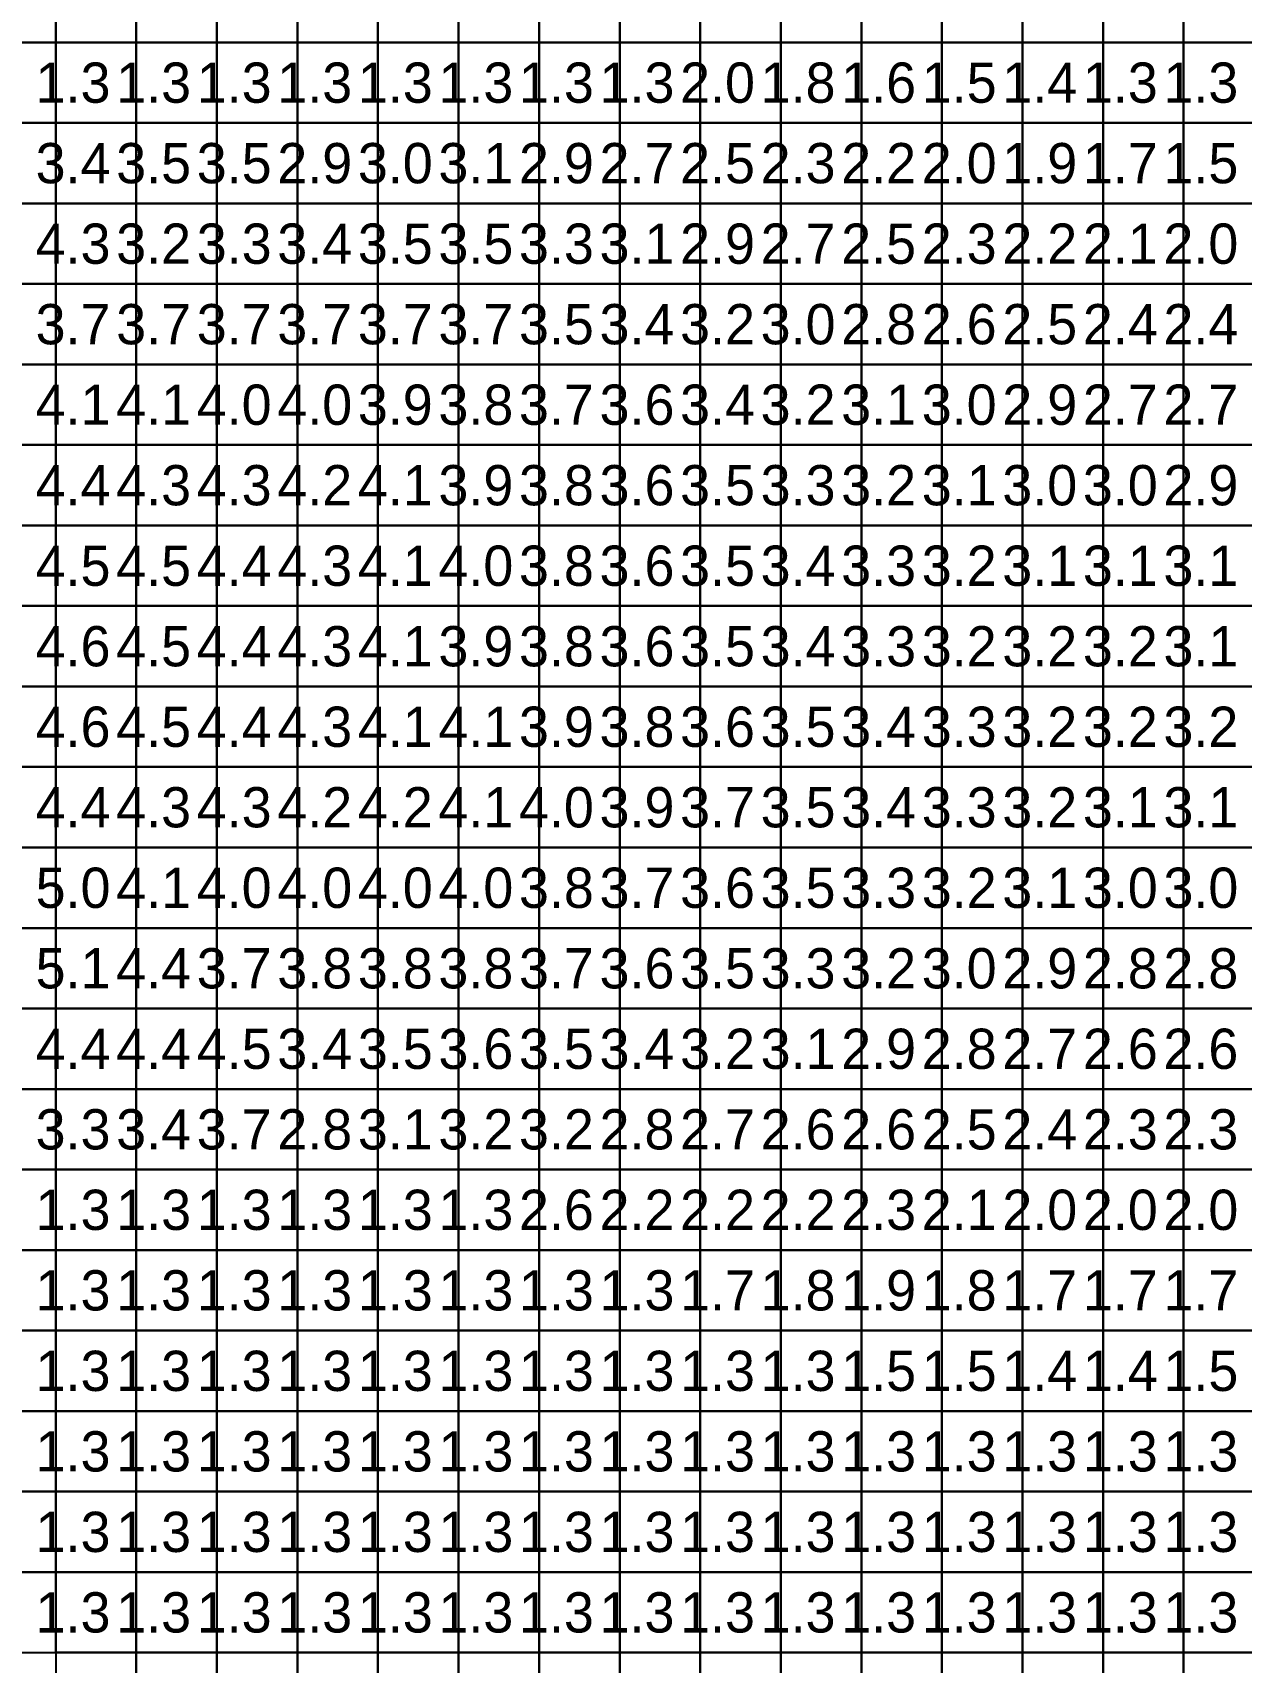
# Model space of a CAD drawing. Header units: metres. Extents: x -0.2 to 36.1, y -0.2 to 14.2.
# Drawn here: x 18.093 to 21.094, y 6.176 to 10.224 of the extents above; entities that cross this region are included whole.
import ezdxf

# ---------------------------------------------------------------- set-up
doc = ezdxf.new("R2010")
doc.units = ezdxf.units.M

msp = doc.modelspace()

# ---------------------------------------------------------------- linework, layer by layer
for points in [[(17.95, 10.2), (18.15, 10.2), (18.15, 10.4), (17.95, 10.4)], [(18.15, 10.2), (18.35, 10.2), (18.35, 10.4), (18.15, 10.4)], [(18.35, 10.2), (18.55, 10.2), (18.55, 10.4), (18.35, 10.4)], [(18.55, 10.2), (18.75, 10.2), (18.75, 10.4), (18.55, 10.4)], [(18.75, 10.2), (18.95, 10.2), (18.95, 10.4), (18.75, 10.4)], [(18.95, 10.2), (19.15, 10.2), (19.15, 10.4), (18.95, 10.4)], [(19.15, 10.2), (19.35, 10.2), (19.35, 10.4), (19.15, 10.4)], [(19.35, 10.2), (19.55, 10.2), (19.55, 10.4), (19.35, 10.4)], [(19.55, 10.2), (19.75, 10.2), (19.75, 10.4), (19.55, 10.4)], [(19.75, 10.2), (19.95, 10.2), (19.95, 10.4), (19.75, 10.4)], [(19.95, 10.2), (20.15, 10.2), (20.15, 10.4), (19.95, 10.4)], [(20.15, 10.2), (20.35, 10.2), (20.35, 10.4), (20.15, 10.4)], [(20.35, 10.2), (20.55, 10.2), (20.55, 10.4), (20.35, 10.4)], [(20.55, 10.2), (20.75, 10.2), (20.75, 10.4), (20.55, 10.4)], [(20.75, 10.2), (20.95, 10.2), (20.95, 10.4), (20.75, 10.4)], [(20.95, 10.2), (21.15, 10.2), (21.15, 10.4), (20.95, 10.4)], [(17.95, 10), (18.15, 10), (18.15, 10.2), (17.95, 10.2)], [(18.15, 10), (18.35, 10), (18.35, 10.2), (18.15, 10.2)], [(18.35, 10), (18.55, 10), (18.55, 10.2), (18.35, 10.2)], [(18.55, 10), (18.75, 10), (18.75, 10.2), (18.55, 10.2)], [(18.75, 10), (18.95, 10), (18.95, 10.2), (18.75, 10.2)], [(18.95, 10), (19.15, 10), (19.15, 10.2), (18.95, 10.2)], [(19.15, 10), (19.35, 10), (19.35, 10.2), (19.15, 10.2)], [(19.35, 10), (19.55, 10), (19.55, 10.2), (19.35, 10.2)], [(19.55, 10), (19.75, 10), (19.75, 10.2), (19.55, 10.2)], [(19.75, 10), (19.95, 10), (19.95, 10.2), (19.75, 10.2)], [(19.95, 10), (20.15, 10), (20.15, 10.2), (19.95, 10.2)], [(20.15, 10), (20.35, 10), (20.35, 10.2), (20.15, 10.2)], [(20.35, 10), (20.55, 10), (20.55, 10.2), (20.35, 10.2)], [(20.55, 10), (20.75, 10), (20.75, 10.2), (20.55, 10.2)], [(20.75, 10), (20.95, 10), (20.95, 10.2), (20.75, 10.2)], [(20.95, 10), (21.15, 10), (21.15, 10.2), (20.95, 10.2)], [(17.95, 9.8), (18.15, 9.8), (18.15, 10), (17.95, 10)], [(18.15, 9.8), (18.35, 9.8), (18.35, 10), (18.15, 10)], [(18.35, 9.8), (18.55, 9.8), (18.55, 10), (18.35, 10)], [(18.55, 9.8), (18.75, 9.8), (18.75, 10), (18.55, 10)], [(18.75, 9.8), (18.95, 9.8), (18.95, 10), (18.75, 10)], [(18.95, 9.8), (19.15, 9.8), (19.15, 10), (18.95, 10)], [(19.15, 9.8), (19.35, 9.8), (19.35, 10), (19.15, 10)], [(19.35, 9.8), (19.55, 9.8), (19.55, 10), (19.35, 10)], [(19.55, 9.8), (19.75, 9.8), (19.75, 10), (19.55, 10)], [(19.75, 9.8), (19.95, 9.8), (19.95, 10), (19.75, 10)], [(19.95, 9.8), (20.15, 9.8), (20.15, 10), (19.95, 10)], [(20.15, 9.8), (20.35, 9.8), (20.35, 10), (20.15, 10)], [(20.35, 9.8), (20.55, 9.8), (20.55, 10), (20.35, 10)], [(20.55, 9.8), (20.75, 9.8), (20.75, 10), (20.55, 10)], [(20.75, 9.8), (20.95, 9.8), (20.95, 10), (20.75, 10)], [(20.95, 9.8), (21.15, 9.8), (21.15, 10), (20.95, 10)], [(17.95, 9.6), (18.15, 9.6), (18.15, 9.8), (17.95, 9.8)], [(18.15, 9.6), (18.35, 9.6), (18.35, 9.8), (18.15, 9.8)], [(18.35, 9.6), (18.55, 9.6), (18.55, 9.8), (18.35, 9.8)], [(18.55, 9.6), (18.75, 9.6), (18.75, 9.8), (18.55, 9.8)], [(18.75, 9.6), (18.95, 9.6), (18.95, 9.8), (18.75, 9.8)], [(18.95, 9.6), (19.15, 9.6), (19.15, 9.8), (18.95, 9.8)], [(19.15, 9.6), (19.35, 9.6), (19.35, 9.8), (19.15, 9.8)], [(19.35, 9.6), (19.55, 9.6), (19.55, 9.8), (19.35, 9.8)], [(19.55, 9.6), (19.75, 9.6), (19.75, 9.8), (19.55, 9.8)], [(19.75, 9.6), (19.95, 9.6), (19.95, 9.8), (19.75, 9.8)], [(19.95, 9.6), (20.15, 9.6), (20.15, 9.8), (19.95, 9.8)], [(20.15, 9.6), (20.35, 9.6), (20.35, 9.8), (20.15, 9.8)], [(20.35, 9.6), (20.55, 9.6), (20.55, 9.8), (20.35, 9.8)], [(20.55, 9.6), (20.75, 9.6), (20.75, 9.8), (20.55, 9.8)], [(20.75, 9.6), (20.95, 9.6), (20.95, 9.8), (20.75, 9.8)], [(20.95, 9.6), (21.15, 9.6), (21.15, 9.8), (20.95, 9.8)], [(17.95, 9.4), (18.15, 9.4), (18.15, 9.6), (17.95, 9.6)], [(18.15, 9.4), (18.35, 9.4), (18.35, 9.6), (18.15, 9.6)], [(18.35, 9.4), (18.55, 9.4), (18.55, 9.6), (18.35, 9.6)], [(18.55, 9.4), (18.75, 9.4), (18.75, 9.6), (18.55, 9.6)], [(18.75, 9.4), (18.95, 9.4), (18.95, 9.6), (18.75, 9.6)], [(18.95, 9.4), (19.15, 9.4), (19.15, 9.6), (18.95, 9.6)], [(19.15, 9.4), (19.35, 9.4), (19.35, 9.6), (19.15, 9.6)], [(19.35, 9.4), (19.55, 9.4), (19.55, 9.6), (19.35, 9.6)], [(19.55, 9.4), (19.75, 9.4), (19.75, 9.6), (19.55, 9.6)], [(19.75, 9.4), (19.95, 9.4), (19.95, 9.6), (19.75, 9.6)], [(19.95, 9.4), (20.15, 9.4), (20.15, 9.6), (19.95, 9.6)], [(20.15, 9.4), (20.35, 9.4), (20.35, 9.6), (20.15, 9.6)], [(20.35, 9.4), (20.55, 9.4), (20.55, 9.6), (20.35, 9.6)], [(20.55, 9.4), (20.75, 9.4), (20.75, 9.6), (20.55, 9.6)], [(20.75, 9.4), (20.95, 9.4), (20.95, 9.6), (20.75, 9.6)], [(20.95, 9.4), (21.15, 9.4), (21.15, 9.6), (20.95, 9.6)], [(17.95, 9.2), (18.15, 9.2), (18.15, 9.4), (17.95, 9.4)], [(18.15, 9.2), (18.35, 9.2), (18.35, 9.4), (18.15, 9.4)], [(18.35, 9.2), (18.55, 9.2), (18.55, 9.4), (18.35, 9.4)], [(18.55, 9.2), (18.75, 9.2), (18.75, 9.4), (18.55, 9.4)], [(18.75, 9.2), (18.95, 9.2), (18.95, 9.4), (18.75, 9.4)], [(18.95, 9.2), (19.15, 9.2), (19.15, 9.4), (18.95, 9.4)], [(19.15, 9.2), (19.35, 9.2), (19.35, 9.4), (19.15, 9.4)], [(19.35, 9.2), (19.55, 9.2), (19.55, 9.4), (19.35, 9.4)], [(19.55, 9.2), (19.75, 9.2), (19.75, 9.4), (19.55, 9.4)], [(19.75, 9.2), (19.95, 9.2), (19.95, 9.4), (19.75, 9.4)], [(19.95, 9.2), (20.15, 9.2), (20.15, 9.4), (19.95, 9.4)], [(20.15, 9.2), (20.35, 9.2), (20.35, 9.4), (20.15, 9.4)], [(20.35, 9.2), (20.55, 9.2), (20.55, 9.4), (20.35, 9.4)], [(20.55, 9.2), (20.75, 9.2), (20.75, 9.4), (20.55, 9.4)], [(20.75, 9.2), (20.95, 9.2), (20.95, 9.4), (20.75, 9.4)], [(20.95, 9.2), (21.15, 9.2), (21.15, 9.4), (20.95, 9.4)], [(17.95, 9), (18.15, 9), (18.15, 9.2), (17.95, 9.2)], [(18.15, 9), (18.35, 9), (18.35, 9.2), (18.15, 9.2)], [(18.35, 9), (18.55, 9), (18.55, 9.2), (18.35, 9.2)], [(18.55, 9), (18.75, 9), (18.75, 9.2), (18.55, 9.2)], [(18.75, 9), (18.95, 9), (18.95, 9.2), (18.75, 9.2)], [(18.95, 9), (19.15, 9), (19.15, 9.2), (18.95, 9.2)], [(19.15, 9), (19.35, 9), (19.35, 9.2), (19.15, 9.2)], [(19.35, 9), (19.55, 9), (19.55, 9.2), (19.35, 9.2)], [(19.55, 9), (19.75, 9), (19.75, 9.2), (19.55, 9.2)], [(19.75, 9), (19.95, 9), (19.95, 9.2), (19.75, 9.2)], [(19.95, 9), (20.15, 9), (20.15, 9.2), (19.95, 9.2)], [(20.15, 9), (20.35, 9), (20.35, 9.2), (20.15, 9.2)], [(20.35, 9), (20.55, 9), (20.55, 9.2), (20.35, 9.2)], [(20.55, 9), (20.75, 9), (20.75, 9.2), (20.55, 9.2)], [(20.75, 9), (20.95, 9), (20.95, 9.2), (20.75, 9.2)], [(20.95, 9), (21.15, 9), (21.15, 9.2), (20.95, 9.2)], [(17.95, 8.8), (18.15, 8.8), (18.15, 9), (17.95, 9)], [(18.15, 8.8), (18.35, 8.8), (18.35, 9), (18.15, 9)], [(18.35, 8.8), (18.55, 8.8), (18.55, 9), (18.35, 9)], [(18.55, 8.8), (18.75, 8.8), (18.75, 9), (18.55, 9)], [(18.75, 8.8), (18.95, 8.8), (18.95, 9), (18.75, 9)], [(18.95, 8.8), (19.15, 8.8), (19.15, 9), (18.95, 9)], [(19.15, 8.8), (19.35, 8.8), (19.35, 9), (19.15, 9)], [(19.35, 8.8), (19.55, 8.8), (19.55, 9), (19.35, 9)], [(19.55, 8.8), (19.75, 8.8), (19.75, 9), (19.55, 9)], [(19.75, 8.8), (19.95, 8.8), (19.95, 9), (19.75, 9)], [(19.95, 8.8), (20.15, 8.8), (20.15, 9), (19.95, 9)], [(20.15, 8.8), (20.35, 8.8), (20.35, 9), (20.15, 9)], [(20.35, 8.8), (20.55, 8.8), (20.55, 9), (20.35, 9)], [(20.55, 8.8), (20.75, 8.8), (20.75, 9), (20.55, 9)], [(20.75, 8.8), (20.95, 8.8), (20.95, 9), (20.75, 9)], [(20.95, 8.8), (21.15, 8.8), (21.15, 9), (20.95, 9)], [(17.95, 8.6), (18.15, 8.6), (18.15, 8.8), (17.95, 8.8)], [(18.15, 8.6), (18.35, 8.6), (18.35, 8.8), (18.15, 8.8)], [(18.35, 8.6), (18.55, 8.6), (18.55, 8.8), (18.35, 8.8)], [(18.55, 8.6), (18.75, 8.6), (18.75, 8.8), (18.55, 8.8)], [(18.75, 8.6), (18.95, 8.6), (18.95, 8.8), (18.75, 8.8)], [(18.95, 8.6), (19.15, 8.6), (19.15, 8.8), (18.95, 8.8)], [(19.15, 8.6), (19.35, 8.6), (19.35, 8.8), (19.15, 8.8)], [(19.35, 8.6), (19.55, 8.6), (19.55, 8.8), (19.35, 8.8)], [(19.55, 8.6), (19.75, 8.6), (19.75, 8.8), (19.55, 8.8)], [(19.75, 8.6), (19.95, 8.6), (19.95, 8.8), (19.75, 8.8)], [(19.95, 8.6), (20.15, 8.6), (20.15, 8.8), (19.95, 8.8)], [(20.15, 8.6), (20.35, 8.6), (20.35, 8.8), (20.15, 8.8)], [(20.35, 8.6), (20.55, 8.6), (20.55, 8.8), (20.35, 8.8)], [(20.55, 8.6), (20.75, 8.6), (20.75, 8.8), (20.55, 8.8)], [(20.75, 8.6), (20.95, 8.6), (20.95, 8.8), (20.75, 8.8)], [(20.95, 8.6), (21.15, 8.6), (21.15, 8.8), (20.95, 8.8)], [(17.95, 8.4), (18.15, 8.4), (18.15, 8.6), (17.95, 8.6)], [(18.15, 8.4), (18.35, 8.4), (18.35, 8.6), (18.15, 8.6)], [(18.35, 8.4), (18.55, 8.4), (18.55, 8.6), (18.35, 8.6)], [(18.55, 8.4), (18.75, 8.4), (18.75, 8.6), (18.55, 8.6)], [(18.75, 8.4), (18.95, 8.4), (18.95, 8.6), (18.75, 8.6)], [(18.95, 8.4), (19.15, 8.4), (19.15, 8.6), (18.95, 8.6)], [(19.15, 8.4), (19.35, 8.4), (19.35, 8.6), (19.15, 8.6)], [(19.35, 8.4), (19.55, 8.4), (19.55, 8.6), (19.35, 8.6)], [(19.55, 8.4), (19.75, 8.4), (19.75, 8.6), (19.55, 8.6)], [(19.75, 8.4), (19.95, 8.4), (19.95, 8.6), (19.75, 8.6)], [(19.95, 8.4), (20.15, 8.4), (20.15, 8.6), (19.95, 8.6)], [(20.15, 8.4), (20.35, 8.4), (20.35, 8.6), (20.15, 8.6)], [(20.35, 8.4), (20.55, 8.4), (20.55, 8.6), (20.35, 8.6)], [(20.55, 8.4), (20.75, 8.4), (20.75, 8.6), (20.55, 8.6)], [(20.75, 8.4), (20.95, 8.4), (20.95, 8.6), (20.75, 8.6)], [(20.95, 8.4), (21.15, 8.4), (21.15, 8.6), (20.95, 8.6)], [(17.95, 8.2), (18.15, 8.2), (18.15, 8.4), (17.95, 8.4)], [(18.15, 8.2), (18.35, 8.2), (18.35, 8.4), (18.15, 8.4)], [(18.35, 8.2), (18.55, 8.2), (18.55, 8.4), (18.35, 8.4)], [(18.55, 8.2), (18.75, 8.2), (18.75, 8.4), (18.55, 8.4)], [(18.75, 8.2), (18.95, 8.2), (18.95, 8.4), (18.75, 8.4)], [(18.95, 8.2), (19.15, 8.2), (19.15, 8.4), (18.95, 8.4)], [(19.15, 8.2), (19.35, 8.2), (19.35, 8.4), (19.15, 8.4)], [(19.35, 8.2), (19.55, 8.2), (19.55, 8.4), (19.35, 8.4)], [(19.55, 8.2), (19.75, 8.2), (19.75, 8.4), (19.55, 8.4)], [(19.75, 8.2), (19.95, 8.2), (19.95, 8.4), (19.75, 8.4)], [(19.95, 8.2), (20.15, 8.2), (20.15, 8.4), (19.95, 8.4)], [(20.15, 8.2), (20.35, 8.2), (20.35, 8.4), (20.15, 8.4)], [(20.35, 8.2), (20.55, 8.2), (20.55, 8.4), (20.35, 8.4)], [(20.55, 8.2), (20.75, 8.2), (20.75, 8.4), (20.55, 8.4)], [(20.75, 8.2), (20.95, 8.2), (20.95, 8.4), (20.75, 8.4)], [(20.95, 8.2), (21.15, 8.2), (21.15, 8.4), (20.95, 8.4)], [(17.95, 8), (18.15, 8), (18.15, 8.2), (17.95, 8.2)], [(18.15, 8), (18.35, 8), (18.35, 8.2), (18.15, 8.2)], [(18.35, 8), (18.55, 8), (18.55, 8.2), (18.35, 8.2)], [(18.55, 8), (18.75, 8), (18.75, 8.2), (18.55, 8.2)], [(18.75, 8), (18.95, 8), (18.95, 8.2), (18.75, 8.2)], [(18.95, 8), (19.15, 8), (19.15, 8.2), (18.95, 8.2)], [(19.15, 8), (19.35, 8), (19.35, 8.2), (19.15, 8.2)], [(19.35, 8), (19.55, 8), (19.55, 8.2), (19.35, 8.2)], [(19.55, 8), (19.75, 8), (19.75, 8.2), (19.55, 8.2)], [(19.75, 8), (19.95, 8), (19.95, 8.2), (19.75, 8.2)], [(19.95, 8), (20.15, 8), (20.15, 8.2), (19.95, 8.2)], [(20.15, 8), (20.35, 8), (20.35, 8.2), (20.15, 8.2)], [(20.35, 8), (20.55, 8), (20.55, 8.2), (20.35, 8.2)], [(20.55, 8), (20.75, 8), (20.75, 8.2), (20.55, 8.2)], [(20.75, 8), (20.95, 8), (20.95, 8.2), (20.75, 8.2)], [(20.95, 8), (21.15, 8), (21.15, 8.2), (20.95, 8.2)], [(17.95, 7.8), (18.15, 7.8), (18.15, 8), (17.95, 8)], [(18.15, 7.8), (18.35, 7.8), (18.35, 8), (18.15, 8)], [(18.35, 7.8), (18.55, 7.8), (18.55, 8), (18.35, 8)], [(18.55, 7.8), (18.75, 7.8), (18.75, 8), (18.55, 8)], [(18.75, 7.8), (18.95, 7.8), (18.95, 8), (18.75, 8)], [(18.95, 7.8), (19.15, 7.8), (19.15, 8), (18.95, 8)], [(19.15, 7.8), (19.35, 7.8), (19.35, 8), (19.15, 8)], [(19.35, 7.8), (19.55, 7.8), (19.55, 8), (19.35, 8)], [(19.55, 7.8), (19.75, 7.8), (19.75, 8), (19.55, 8)], [(19.75, 7.8), (19.95, 7.8), (19.95, 8), (19.75, 8)], [(19.95, 7.8), (20.15, 7.8), (20.15, 8), (19.95, 8)], [(20.15, 7.8), (20.35, 7.8), (20.35, 8), (20.15, 8)], [(20.35, 7.8), (20.55, 7.8), (20.55, 8), (20.35, 8)], [(20.55, 7.8), (20.75, 7.8), (20.75, 8), (20.55, 8)], [(20.75, 7.8), (20.95, 7.8), (20.95, 8), (20.75, 8)], [(20.95, 7.8), (21.15, 7.8), (21.15, 8), (20.95, 8)], [(17.95, 7.6), (18.15, 7.6), (18.15, 7.8), (17.95, 7.8)], [(18.15, 7.6), (18.35, 7.6), (18.35, 7.8), (18.15, 7.8)], [(18.35, 7.6), (18.55, 7.6), (18.55, 7.8), (18.35, 7.8)], [(18.55, 7.6), (18.75, 7.6), (18.75, 7.8), (18.55, 7.8)], [(18.75, 7.6), (18.95, 7.6), (18.95, 7.8), (18.75, 7.8)], [(18.95, 7.6), (19.15, 7.6), (19.15, 7.8), (18.95, 7.8)], [(19.15, 7.6), (19.35, 7.6), (19.35, 7.8), (19.15, 7.8)], [(19.35, 7.6), (19.55, 7.6), (19.55, 7.8), (19.35, 7.8)], [(19.55, 7.6), (19.75, 7.6), (19.75, 7.8), (19.55, 7.8)], [(19.75, 7.6), (19.95, 7.6), (19.95, 7.8), (19.75, 7.8)], [(19.95, 7.6), (20.15, 7.6), (20.15, 7.8), (19.95, 7.8)], [(20.15, 7.6), (20.35, 7.6), (20.35, 7.8), (20.15, 7.8)], [(20.35, 7.6), (20.55, 7.6), (20.55, 7.8), (20.35, 7.8)], [(20.55, 7.6), (20.75, 7.6), (20.75, 7.8), (20.55, 7.8)], [(20.75, 7.6), (20.95, 7.6), (20.95, 7.8), (20.75, 7.8)], [(20.95, 7.6), (21.15, 7.6), (21.15, 7.8), (20.95, 7.8)], [(17.95, 7.4), (18.15, 7.4), (18.15, 7.6), (17.95, 7.6)], [(18.15, 7.4), (18.35, 7.4), (18.35, 7.6), (18.15, 7.6)], [(18.35, 7.4), (18.55, 7.4), (18.55, 7.6), (18.35, 7.6)], [(18.55, 7.4), (18.75, 7.4), (18.75, 7.6), (18.55, 7.6)], [(18.75, 7.4), (18.95, 7.4), (18.95, 7.6), (18.75, 7.6)], [(18.95, 7.4), (19.15, 7.4), (19.15, 7.6), (18.95, 7.6)], [(19.15, 7.4), (19.35, 7.4), (19.35, 7.6), (19.15, 7.6)], [(19.35, 7.4), (19.55, 7.4), (19.55, 7.6), (19.35, 7.6)], [(19.55, 7.4), (19.75, 7.4), (19.75, 7.6), (19.55, 7.6)], [(19.75, 7.4), (19.95, 7.4), (19.95, 7.6), (19.75, 7.6)], [(19.95, 7.4), (20.15, 7.4), (20.15, 7.6), (19.95, 7.6)], [(20.15, 7.4), (20.35, 7.4), (20.35, 7.6), (20.15, 7.6)], [(20.35, 7.4), (20.55, 7.4), (20.55, 7.6), (20.35, 7.6)], [(20.55, 7.4), (20.75, 7.4), (20.75, 7.6), (20.55, 7.6)], [(20.75, 7.4), (20.95, 7.4), (20.95, 7.6), (20.75, 7.6)], [(20.95, 7.4), (21.15, 7.4), (21.15, 7.6), (20.95, 7.6)], [(17.95, 7.2), (18.15, 7.2), (18.15, 7.4), (17.95, 7.4)], [(18.15, 7.2), (18.35, 7.2), (18.35, 7.4), (18.15, 7.4)], [(18.35, 7.2), (18.55, 7.2), (18.55, 7.4), (18.35, 7.4)], [(18.55, 7.2), (18.75, 7.2), (18.75, 7.4), (18.55, 7.4)], [(18.75, 7.2), (18.95, 7.2), (18.95, 7.4), (18.75, 7.4)], [(18.95, 7.2), (19.15, 7.2), (19.15, 7.4), (18.95, 7.4)], [(19.15, 7.2), (19.35, 7.2), (19.35, 7.4), (19.15, 7.4)], [(19.35, 7.2), (19.55, 7.2), (19.55, 7.4), (19.35, 7.4)], [(19.55, 7.2), (19.75, 7.2), (19.75, 7.4), (19.55, 7.4)], [(19.75, 7.2), (19.95, 7.2), (19.95, 7.4), (19.75, 7.4)], [(19.95, 7.2), (20.15, 7.2), (20.15, 7.4), (19.95, 7.4)], [(20.15, 7.2), (20.35, 7.2), (20.35, 7.4), (20.15, 7.4)], [(20.35, 7.2), (20.55, 7.2), (20.55, 7.4), (20.35, 7.4)], [(20.55, 7.2), (20.75, 7.2), (20.75, 7.4), (20.55, 7.4)], [(20.75, 7.2), (20.95, 7.2), (20.95, 7.4), (20.75, 7.4)], [(20.95, 7.2), (21.15, 7.2), (21.15, 7.4), (20.95, 7.4)], [(17.95, 7), (18.15, 7), (18.15, 7.2), (17.95, 7.2)], [(18.15, 7), (18.35, 7), (18.35, 7.2), (18.15, 7.2)], [(18.35, 7), (18.55, 7), (18.55, 7.2), (18.35, 7.2)], [(18.55, 7), (18.75, 7), (18.75, 7.2), (18.55, 7.2)], [(18.75, 7), (18.95, 7), (18.95, 7.2), (18.75, 7.2)], [(18.95, 7), (19.15, 7), (19.15, 7.2), (18.95, 7.2)], [(19.15, 7), (19.35, 7), (19.35, 7.2), (19.15, 7.2)], [(19.35, 7), (19.55, 7), (19.55, 7.2), (19.35, 7.2)], [(19.55, 7), (19.75, 7), (19.75, 7.2), (19.55, 7.2)], [(19.75, 7), (19.95, 7), (19.95, 7.2), (19.75, 7.2)], [(19.95, 7), (20.15, 7), (20.15, 7.2), (19.95, 7.2)], [(20.15, 7), (20.35, 7), (20.35, 7.2), (20.15, 7.2)], [(20.35, 7), (20.55, 7), (20.55, 7.2), (20.35, 7.2)], [(20.55, 7), (20.75, 7), (20.75, 7.2), (20.55, 7.2)], [(20.75, 7), (20.95, 7), (20.95, 7.2), (20.75, 7.2)], [(20.95, 7), (21.15, 7), (21.15, 7.2), (20.95, 7.2)], [(17.95, 6.8), (18.15, 6.8), (18.15, 7), (17.95, 7)], [(18.15, 6.8), (18.35, 6.8), (18.35, 7), (18.15, 7)], [(18.35, 6.8), (18.55, 6.8), (18.55, 7), (18.35, 7)], [(18.55, 6.8), (18.75, 6.8), (18.75, 7), (18.55, 7)], [(18.75, 6.8), (18.95, 6.8), (18.95, 7), (18.75, 7)], [(18.95, 6.8), (19.15, 6.8), (19.15, 7), (18.95, 7)], [(19.15, 6.8), (19.35, 6.8), (19.35, 7), (19.15, 7)], [(19.35, 6.8), (19.55, 6.8), (19.55, 7), (19.35, 7)], [(19.55, 6.8), (19.75, 6.8), (19.75, 7), (19.55, 7)], [(19.75, 6.8), (19.95, 6.8), (19.95, 7), (19.75, 7)], [(19.95, 6.8), (20.15, 6.8), (20.15, 7), (19.95, 7)], [(20.15, 6.8), (20.35, 6.8), (20.35, 7), (20.15, 7)], [(20.35, 6.8), (20.55, 6.8), (20.55, 7), (20.35, 7)], [(20.55, 6.8), (20.75, 6.8), (20.75, 7), (20.55, 7)], [(20.75, 6.8), (20.95, 6.8), (20.95, 7), (20.75, 7)], [(20.95, 6.8), (21.15, 6.8), (21.15, 7), (20.95, 7)], [(17.95, 6.6), (18.15, 6.6), (18.15, 6.8), (17.95, 6.8)], [(18.15, 6.6), (18.35, 6.6), (18.35, 6.8), (18.15, 6.8)], [(18.35, 6.6), (18.55, 6.6), (18.55, 6.8), (18.35, 6.8)], [(18.55, 6.6), (18.75, 6.6), (18.75, 6.8), (18.55, 6.8)], [(18.75, 6.6), (18.95, 6.6), (18.95, 6.8), (18.75, 6.8)], [(18.95, 6.6), (19.15, 6.6), (19.15, 6.8), (18.95, 6.8)], [(19.15, 6.6), (19.35, 6.6), (19.35, 6.8), (19.15, 6.8)], [(19.35, 6.6), (19.55, 6.6), (19.55, 6.8), (19.35, 6.8)], [(19.55, 6.6), (19.75, 6.6), (19.75, 6.8), (19.55, 6.8)], [(19.75, 6.6), (19.95, 6.6), (19.95, 6.8), (19.75, 6.8)], [(19.95, 6.6), (20.15, 6.6), (20.15, 6.8), (19.95, 6.8)], [(20.15, 6.6), (20.35, 6.6), (20.35, 6.8), (20.15, 6.8)], [(20.35, 6.6), (20.55, 6.6), (20.55, 6.8), (20.35, 6.8)], [(20.55, 6.6), (20.75, 6.6), (20.75, 6.8), (20.55, 6.8)], [(20.75, 6.6), (20.95, 6.6), (20.95, 6.8), (20.75, 6.8)], [(20.95, 6.6), (21.15, 6.6), (21.15, 6.8), (20.95, 6.8)], [(17.95, 6.4), (18.15, 6.4), (18.15, 6.6), (17.95, 6.6)], [(18.15, 6.4), (18.35, 6.4), (18.35, 6.6), (18.15, 6.6)], [(18.35, 6.4), (18.55, 6.4), (18.55, 6.6), (18.35, 6.6)], [(18.55, 6.4), (18.75, 6.4), (18.75, 6.6), (18.55, 6.6)], [(18.75, 6.4), (18.95, 6.4), (18.95, 6.6), (18.75, 6.6)], [(18.95, 6.4), (19.15, 6.4), (19.15, 6.6), (18.95, 6.6)], [(19.15, 6.4), (19.35, 6.4), (19.35, 6.6), (19.15, 6.6)], [(19.35, 6.4), (19.55, 6.4), (19.55, 6.6), (19.35, 6.6)], [(19.55, 6.4), (19.75, 6.4), (19.75, 6.6), (19.55, 6.6)], [(19.75, 6.4), (19.95, 6.4), (19.95, 6.6), (19.75, 6.6)], [(19.95, 6.4), (20.15, 6.4), (20.15, 6.6), (19.95, 6.6)], [(20.15, 6.4), (20.35, 6.4), (20.35, 6.6), (20.15, 6.6)], [(20.35, 6.4), (20.55, 6.4), (20.55, 6.6), (20.35, 6.6)], [(20.55, 6.4), (20.75, 6.4), (20.75, 6.6), (20.55, 6.6)], [(20.75, 6.4), (20.95, 6.4), (20.95, 6.6), (20.75, 6.6)], [(20.95, 6.4), (21.15, 6.4), (21.15, 6.6), (20.95, 6.6)], [(17.95, 6.2), (18.15, 6.2), (18.15, 6.4), (17.95, 6.4)], [(18.15, 6.2), (18.35, 6.2), (18.35, 6.4), (18.15, 6.4)], [(18.35, 6.2), (18.55, 6.2), (18.55, 6.4), (18.35, 6.4)], [(18.55, 6.2), (18.75, 6.2), (18.75, 6.4), (18.55, 6.4)], [(18.75, 6.2), (18.95, 6.2), (18.95, 6.4), (18.75, 6.4)], [(18.95, 6.2), (19.15, 6.2), (19.15, 6.4), (18.95, 6.4)], [(19.15, 6.2), (19.35, 6.2), (19.35, 6.4), (19.15, 6.4)], [(19.35, 6.2), (19.55, 6.2), (19.55, 6.4), (19.35, 6.4)], [(19.55, 6.2), (19.75, 6.2), (19.75, 6.4), (19.55, 6.4)], [(19.75, 6.2), (19.95, 6.2), (19.95, 6.4), (19.75, 6.4)], [(19.95, 6.2), (20.15, 6.2), (20.15, 6.4), (19.95, 6.4)], [(20.15, 6.2), (20.35, 6.2), (20.35, 6.4), (20.15, 6.4)], [(20.35, 6.2), (20.55, 6.2), (20.55, 6.4), (20.35, 6.4)], [(20.55, 6.2), (20.75, 6.2), (20.75, 6.4), (20.55, 6.4)], [(20.75, 6.2), (20.95, 6.2), (20.95, 6.4), (20.75, 6.4)], [(20.95, 6.2), (21.15, 6.2), (21.15, 6.4), (20.95, 6.4)], [(18.15, 6), (18.35, 6), (18.35, 6.2), (18.15, 6.2)], [(18.35, 6), (18.55, 6), (18.55, 6.2), (18.35, 6.2)], [(18.55, 6), (18.75, 6), (18.75, 6.2), (18.55, 6.2)], [(18.75, 6), (18.95, 6), (18.95, 6.2), (18.75, 6.2)], [(18.95, 6), (19.15, 6), (19.15, 6.2), (18.95, 6.2)], [(19.15, 6), (19.35, 6), (19.35, 6.2), (19.15, 6.2)], [(19.35, 6), (19.55, 6), (19.55, 6.2), (19.35, 6.2)], [(19.55, 6), (19.75, 6), (19.75, 6.2), (19.55, 6.2)], [(19.75, 6), (19.95, 6), (19.95, 6.2), (19.75, 6.2)], [(19.95, 6), (20.15, 6), (20.15, 6.2), (19.95, 6.2)], [(20.15, 6), (20.35, 6), (20.35, 6.2), (20.15, 6.2)], [(20.35, 6), (20.55, 6), (20.55, 6.2), (20.35, 6.2)], [(20.55, 6), (20.75, 6), (20.75, 6.2), (20.55, 6.2)], [(20.75, 6), (20.95, 6), (20.95, 6.2), (20.75, 6.2)], [(20.95, 6), (21.15, 6), (21.15, 6.2), (20.95, 6.2)]]:
    msp.add_3dface(points)

# ---------------------------------------------------------------- texts
at = {"layer": 'TEXT_LAYER'}
for s, p in [('1.3', (18.1, 10.05)), ('1.3', (18.3, 10.05)), ('1.3', (18.5, 10.05)), ('1.3', (18.7, 10.05)), ('1.3', (18.9, 10.05)), ('1.3', (19.1, 10.05)), ('1.3', (19.3, 10.05)), ('1.3', (19.5, 10.05)), ('2.0', (19.7, 10.05)), ('1.8', (19.9, 10.05)), ('1.6', (20.1, 10.05)), ('1.5', (20.3, 10.05)), ('1.4', (20.5, 10.05)), ('1.3', (20.7, 10.05)), ('1.3', (20.9, 10.05)), ('3.4', (18.1, 9.85)), ('3.5', (18.3, 9.85)), ('3.5', (18.5, 9.85)), ('2.9', (18.7, 9.85)), ('3.0', (18.9, 9.85)), ('3.1', (19.1, 9.85)), ('2.9', (19.3, 9.85)), ('2.7', (19.5, 9.85)), ('2.5', (19.7, 9.85)), ('2.3', (19.9, 9.85)), ('2.2', (20.1, 9.85)), ('2.0', (20.3, 9.85)), ('1.9', (20.5, 9.85)), ('1.7', (20.7, 9.85)), ('1.5', (20.9, 9.85)), ('4.3', (18.1, 9.65)), ('3.2', (18.3, 9.65)), ('3.3', (18.5, 9.65)), ('3.4', (18.7, 9.65)), ('3.5', (18.9, 9.65)), ('3.5', (19.1, 9.65)), ('3.3', (19.3, 9.65)), ('3.1', (19.5, 9.65)), ('2.9', (19.7, 9.65)), ('2.7', (19.9, 9.65)), ('2.5', (20.1, 9.65)), ('2.3', (20.3, 9.65)), ('2.2', (20.5, 9.65)), ('2.1', (20.7, 9.65)), ('2.0', (20.9, 9.65)), ('3.7', (18.1, 9.45)), ('3.7', (18.3, 9.45)), ('3.7', (18.5, 9.45)), ('3.7', (18.7, 9.45)), ('3.7', (18.9, 9.45)), ('3.7', (19.1, 9.45)), ('3.5', (19.3, 9.45)), ('3.4', (19.5, 9.45)), ('3.2', (19.7, 9.45)), ('3.0', (19.9, 9.45)), ('2.8', (20.1, 9.45)), ('2.6', (20.3, 9.45)), ('2.5', (20.5, 9.45)), ('2.4', (20.7, 9.45)), ('2.4', (20.9, 9.45)), ('4.1', (18.1, 9.25)), ('4.1', (18.3, 9.25)), ('4.0', (18.5, 9.25)), ('4.0', (18.7, 9.25)), ('3.9', (18.9, 9.25)), ('3.8', (19.1, 9.25)), ('3.7', (19.3, 9.25)), ('3.6', (19.5, 9.25)), ('3.4', (19.7, 9.25)), ('3.2', (19.9, 9.25)), ('3.1', (20.1, 9.25)), ('3.0', (20.3, 9.25)), ('2.9', (20.5, 9.25)), ('2.7', (20.7, 9.25)), ('2.7', (20.9, 9.25)), ('4.4', (18.1, 9.05)), ('4.3', (18.3, 9.05)), ('4.3', (18.5, 9.05)), ('4.2', (18.7, 9.05)), ('4.1', (18.9, 9.05)), ('3.9', (19.1, 9.05)), ('3.8', (19.3, 9.05)), ('3.6', (19.5, 9.05)), ('3.5', (19.7, 9.05)), ('3.3', (19.9, 9.05)), ('3.2', (20.1, 9.05)), ('3.1', (20.3, 9.05)), ('3.0', (20.5, 9.05)), ('3.0', (20.7, 9.05)), ('2.9', (20.9, 9.05)), ('4.5', (18.1, 8.85)), ('4.5', (18.3, 8.85)), ('4.4', (18.5, 8.85)), ('4.3', (18.7, 8.85)), ('4.1', (18.9, 8.85)), ('4.0', (19.1, 8.85)), ('3.8', (19.3, 8.85)), ('3.6', (19.5, 8.85)), ('3.5', (19.7, 8.85)), ('3.4', (19.9, 8.85)), ('3.3', (20.1, 8.85)), ('3.2', (20.3, 8.85)), ('3.1', (20.5, 8.85)), ('3.1', (20.7, 8.85)), ('3.1', (20.9, 8.85)), ('4.6', (18.1, 8.65)), ('4.5', (18.3, 8.65)), ('4.4', (18.5, 8.65)), ('4.3', (18.7, 8.65)), ('4.1', (18.9, 8.65)), ('3.9', (19.1, 8.65)), ('3.8', (19.3, 8.65)), ('3.6', (19.5, 8.65)), ('3.5', (19.7, 8.65)), ('3.4', (19.9, 8.65)), ('3.3', (20.1, 8.65)), ('3.2', (20.3, 8.65)), ('3.2', (20.5, 8.65)), ('3.2', (20.7, 8.65)), ('3.1', (20.9, 8.65)), ('4.6', (18.1, 8.45)), ('4.5', (18.3, 8.45)), ('4.4', (18.5, 8.45)), ('4.3', (18.7, 8.45)), ('4.1', (18.9, 8.45)), ('4.1', (19.1, 8.45)), ('3.9', (19.3, 8.45)), ('3.8', (19.5, 8.45)), ('3.6', (19.7, 8.45)), ('3.5', (19.9, 8.45)), ('3.4', (20.1, 8.45)), ('3.3', (20.3, 8.45)), ('3.2', (20.5, 8.45)), ('3.2', (20.7, 8.45)), ('3.2', (20.9, 8.45)), ('4.4', (18.1, 8.25)), ('4.3', (18.3, 8.25)), ('4.3', (18.5, 8.25)), ('4.2', (18.7, 8.25)), ('4.2', (18.9, 8.25)), ('4.1', (19.1, 8.25)), ('4.0', (19.3, 8.25)), ('3.9', (19.5, 8.25)), ('3.7', (19.7, 8.25)), ('3.5', (19.9, 8.25)), ('3.4', (20.1, 8.25)), ('3.3', (20.3, 8.25)), ('3.2', (20.5, 8.25)), ('3.1', (20.7, 8.25)), ('3.1', (20.9, 8.25)), ('5.0', (18.1, 8.05)), ('4.1', (18.3, 8.05)), ('4.0', (18.5, 8.05)), ('4.0', (18.7, 8.05)), ('4.0', (18.9, 8.05)), ('4.0', (19.1, 8.05)), ('3.8', (19.3, 8.05)), ('3.7', (19.5, 8.05)), ('3.6', (19.7, 8.05)), ('3.5', (19.9, 8.05)), ('3.3', (20.1, 8.05)), ('3.2', (20.3, 8.05)), ('3.1', (20.5, 8.05)), ('3.0', (20.7, 8.05)), ('3.0', (20.9, 8.05)), ('5.1', (18.1, 7.85)), ('4.4', (18.3, 7.85)), ('3.7', (18.5, 7.85)), ('3.8', (18.7, 7.85)), ('3.8', (18.9, 7.85)), ('3.8', (19.1, 7.85)), ('3.7', (19.3, 7.85)), ('3.6', (19.5, 7.85)), ('3.5', (19.7, 7.85)), ('3.3', (19.9, 7.85)), ('3.2', (20.1, 7.85)), ('3.0', (20.3, 7.85)), ('2.9', (20.5, 7.85)), ('2.8', (20.7, 7.85)), ('2.8', (20.9, 7.85)), ('4.4', (18.1, 7.65)), ('4.4', (18.3, 7.65)), ('4.5', (18.5, 7.65)), ('3.4', (18.7, 7.65)), ('3.5', (18.9, 7.65)), ('3.6', (19.1, 7.65)), ('3.5', (19.3, 7.65)), ('3.4', (19.5, 7.65)), ('3.2', (19.7, 7.65)), ('3.1', (19.9, 7.65)), ('2.9', (20.1, 7.65)), ('2.8', (20.3, 7.65)), ('2.7', (20.5, 7.65)), ('2.6', (20.7, 7.65)), ('2.6', (20.9, 7.65)), ('3.3', (18.1, 7.45)), ('3.4', (18.3, 7.45)), ('3.7', (18.5, 7.45)), ('2.8', (18.7, 7.45)), ('3.1', (18.9, 7.45)), ('3.2', (19.1, 7.45)), ('3.2', (19.3, 7.45)), ('2.8', (19.5, 7.45)), ('2.7', (19.7, 7.45)), ('2.6', (19.9, 7.45)), ('2.6', (20.1, 7.45)), ('2.5', (20.3, 7.45)), ('2.4', (20.5, 7.45)), ('2.3', (20.7, 7.45)), ('2.3', (20.9, 7.45)), ('1.3', (18.1, 7.25)), ('1.3', (18.3, 7.25)), ('1.3', (18.5, 7.25)), ('1.3', (18.7, 7.25)), ('1.3', (18.9, 7.25)), ('1.3', (19.1, 7.25)), ('2.6', (19.3, 7.25)), ('2.2', (19.5, 7.25)), ('2.2', (19.7, 7.25)), ('2.2', (19.9, 7.25)), ('2.3', (20.1, 7.25)), ('2.1', (20.3, 7.25)), ('2.0', (20.5, 7.25)), ('2.0', (20.7, 7.25)), ('2.0', (20.9, 7.25)), ('1.3', (18.1, 7.05)), ('1.3', (18.3, 7.05)), ('1.3', (18.5, 7.05)), ('1.3', (18.7, 7.05)), ('1.3', (18.9, 7.05)), ('1.3', (19.1, 7.05)), ('1.3', (19.3, 7.05)), ('1.3', (19.5, 7.05)), ('1.7', (19.7, 7.05)), ('1.8', (19.9, 7.05)), ('1.9', (20.1, 7.05)), ('1.8', (20.3, 7.05)), ('1.7', (20.5, 7.05)), ('1.7', (20.7, 7.05)), ('1.7', (20.9, 7.05)), ('1.3', (18.1, 6.85)), ('1.3', (18.3, 6.85)), ('1.3', (18.5, 6.85)), ('1.3', (18.7, 6.85)), ('1.3', (18.9, 6.85)), ('1.3', (19.1, 6.85)), ('1.3', (19.3, 6.85)), ('1.3', (19.5, 6.85)), ('1.3', (19.7, 6.85)), ('1.3', (19.9, 6.85)), ('1.5', (20.1, 6.85)), ('1.5', (20.3, 6.85)), ('1.4', (20.5, 6.85)), ('1.4', (20.7, 6.85)), ('1.5', (20.9, 6.85)), ('1.3', (18.1, 6.65)), ('1.3', (18.3, 6.65)), ('1.3', (18.5, 6.65)), ('1.3', (18.7, 6.65)), ('1.3', (18.9, 6.65)), ('1.3', (19.1, 6.65)), ('1.3', (19.3, 6.65)), ('1.3', (19.5, 6.65)), ('1.3', (19.7, 6.65)), ('1.3', (19.9, 6.65)), ('1.3', (20.1, 6.65)), ('1.3', (20.3, 6.65)), ('1.3', (20.5, 6.65)), ('1.3', (20.7, 6.65)), ('1.3', (20.9, 6.65)), ('1.3', (18.1, 6.45)), ('1.3', (18.3, 6.45)), ('1.3', (18.5, 6.45)), ('1.3', (18.7, 6.45)), ('1.3', (18.9, 6.45)), ('1.3', (19.1, 6.45)), ('1.3', (19.3, 6.45)), ('1.3', (19.5, 6.45)), ('1.3', (19.7, 6.45)), ('1.3', (19.9, 6.45)), ('1.3', (20.1, 6.45)), ('1.3', (20.3, 6.45)), ('1.3', (20.5, 6.45)), ('1.3', (20.7, 6.45)), ('1.3', (20.9, 6.45)), ('1.3', (18.1, 6.25)), ('1.3', (18.3, 6.25)), ('1.3', (18.5, 6.25)), ('1.3', (18.7, 6.25)), ('1.3', (18.9, 6.25)), ('1.3', (19.1, 6.25)), ('1.3', (19.3, 6.25)), ('1.3', (19.5, 6.25)), ('1.3', (19.7, 6.25)), ('1.3', (19.9, 6.25)), ('1.3', (20.1, 6.25)), ('1.3', (20.3, 6.25)), ('1.3', (20.5, 6.25)), ('1.3', (20.7, 6.25)), ('1.3', (20.9, 6.25))]:
    msp.add_text(s, height=0.1, dxfattribs=at).set_placement(p)

doc.saveas('drawing.dxf')
